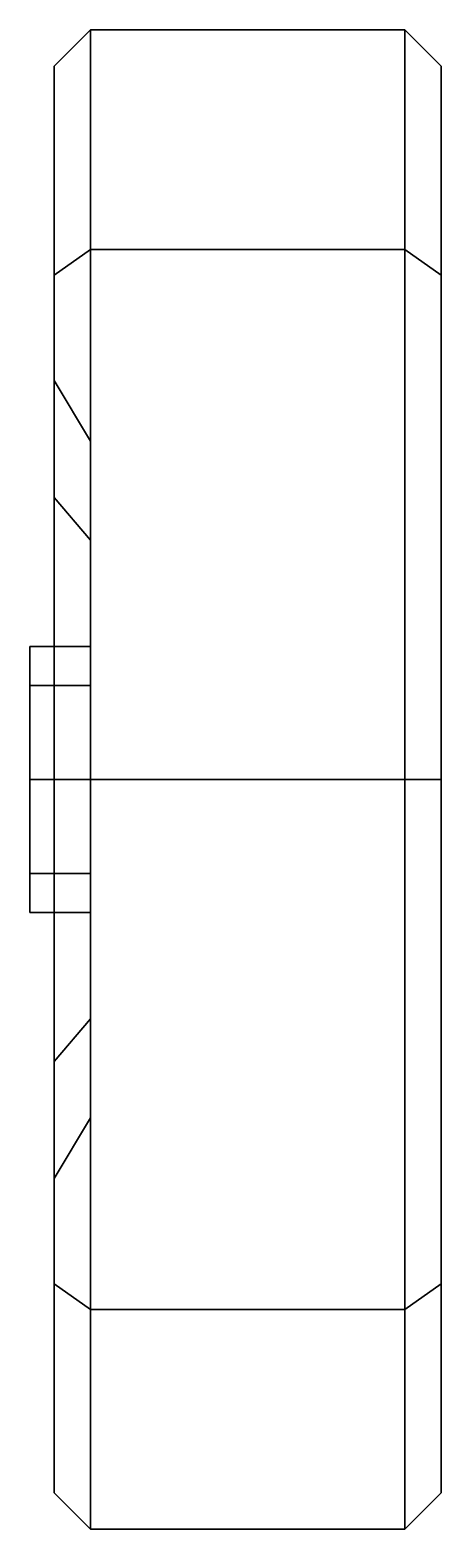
# Model space of a CAD drawing. Extents: x -0.99 to 0.99, y -0.62 to 0.62.
# Drawn here: x -0.99 to -0.65, y -0.62 to 0.62 of the extents above.
import ezdxf

# ---------------------------------------------------------------- set-up
doc = ezdxf.new("R2010")
doc.units = 0
doc.layers.add('WHEELS', color=2, linetype='CONTINUOUS')

msp = doc.modelspace()

# ---------------------------------------------------------------- linework, layer by layer
at = {"layer": 'WHEELS'}
for points in [[(-0.94, 0.4384, 0.4384), (-0.94, 0.62), (-0.97, 0.59), (-0.97, 0.4172, 0.4172)], [(-0.94, 0.62), (-0.94, 0.4384, -0.4384), (-0.97, 0.4172, -0.4172), (-0.97, 0.59)], [(-0.94, 0.62), (-0.94, 0.4384, 0.4384), (-0.68, 0.4384, 0.4384), (-0.68, 0.62)], [(-0.94, 0.4384, -0.4384), (-0.94, 0.62), (-0.68, 0.62), (-0.68, 0.4384, -0.4384)], [(-0.68, 0.62), (-0.68, 0.4384, 0.4384), (-0.65, 0.4172, 0.4172), (-0.65, 0.59)], [(-0.68, 0.4384, -0.4384), (-0.68, 0.62), (-0.65, 0.59), (-0.65, 0.4172, -0.4172)], [(-0.97, 0.4172, 0.4172), (-0.97, 0.59), (-0.97, 0.33), (-0.97, 0.2333, 0.2333)], [(-0.97, 0.59), (-0.97, 0.4172, -0.4172), (-0.97, 0.2333, -0.2333), (-0.97, 0.33)], [(-0.65, 0.4172, 0.4172), (-0.65, 0, 0.59), (-0.65, -0.4172, 0.4172), (-0.65, 0.59)], [(-0.65, 0.59), (-0.65, -0.4172, 0.4172), (-0.65, -0.59), (-0.65, 0.4172, -0.4172)], [(-0.94, 0.4384, -0.4384), (-0.94, 0, -0.62), (-0.97, 0, -0.59), (-0.97, 0.4172, -0.4172)], [(-0.94, 0, 0.62), (-0.94, 0.4384, 0.4384), (-0.97, 0.4172, 0.4172), (-0.97, 0, 0.59)], [(-0.94, 0, -0.62), (-0.94, 0.4384, -0.4384), (-0.68, 0.4384, -0.4384), (-0.68, 0, -0.62)], [(-0.94, 0.4384, 0.4384), (-0.94, 0, 0.62), (-0.68, 0, 0.62), (-0.68, 0.4384, 0.4384)], [(-0.68, 0, -0.62), (-0.68, 0.4384, -0.4384), (-0.65, 0.4172, -0.4172), (-0.65, 0, -0.59)], [(-0.68, 0.4384, 0.4384), (-0.68, 0, 0.62), (-0.65, 0, 0.59), (-0.65, 0.4172, 0.4172)], [(-0.97, 0.4172, -0.4172), (-0.97, 0, -0.59), (-0.97, 0, -0.33), (-0.97, 0.2333, -0.2333)], [(-0.97, 0, 0.59), (-0.97, 0.4172, 0.4172), (-0.97, 0.2333, 0.2333), (-0.97, 0, 0.33)], [(-0.65, 0.4172, -0.4172), (-0.65, -0.59), (-0.65, -0.4172, -0.4172), (-0.65, 0, -0.59)], [(-0.97, 0.2333, 0.2333), (-0.97, 0.33), (-0.94, 0.28), (-0.94, 0.198, 0.198)], [(-0.97, 0.33), (-0.97, 0.2333, -0.2333), (-0.94, 0.198, -0.198), (-0.94, 0.28)], [(-0.94, 0.11), (-0.94, 0.0778, 0.0778), (-0.94, 0.198, 0.198), (-0.94, 0.28)], [(-0.94, 0.0778, -0.0778), (-0.94, 0.11), (-0.94, 0.28), (-0.94, 0.198, -0.198)], [(-0.97, 0.2333, -0.2333), (-0.97, 0, -0.33), (-0.94, 0, -0.28), (-0.94, 0.198, -0.198)], [(-0.97, 0, 0.33), (-0.97, 0.2333, 0.2333), (-0.94, 0.198, 0.198), (-0.94, 0, 0.28)], [(-0.94, 0, -0.11), (-0.94, 0.0778, -0.0778), (-0.94, 0.198, -0.198), (-0.94, 0, -0.28)], [(-0.94, 0.0778, 0.0778), (-0.94, 0, 0.11), (-0.94, 0, 0.28), (-0.94, 0.198, 0.198)], [(-0.99, 0.11), (-0.99, 0.0778, 0.0778), (-0.94, 0.0778, 0.0778), (-0.94, 0.11)], [(-0.99, 0.11), (-0.99, -0.0778, -0.0778), (-0.99, -0.11), (-0.99, 0.0778, 0.0778)], [(-0.99, 0.0778, -0.0778), (-0.99, 0.11), (-0.94, 0.11), (-0.94, 0.0778, -0.0778)], [(-0.99, 0.0778, -0.0778), (-0.99, 0, -0.11), (-0.99, -0.0778, -0.0778), (-0.99, 0.11)], [(-0.99, 0.0778, 0.0778), (-0.99, -0.11), (-0.99, -0.0778, 0.0778), (-0.99, 0, 0.11)], [(-0.99, 0, -0.11), (-0.99, 0.0778, -0.0778), (-0.94, 0.0778, -0.0778), (-0.94, 0, -0.11)], [(-0.99, 0.0778, 0.0778), (-0.99, 0, 0.11), (-0.94, 0, 0.11), (-0.94, 0.0778, 0.0778)], [(-0.99, -0.0778, -0.0778), (-0.99, 0, -0.11), (-0.94, 0, -0.11), (-0.94, -0.0778, -0.0778)], [(-0.99, 0, 0.11), (-0.99, -0.0778, 0.0778), (-0.94, -0.0778, 0.0778), (-0.94, 0, 0.11)], [(-0.97, 0, -0.59), (-0.97, -0.4172, -0.4172), (-0.97, -0.2333, -0.2333), (-0.97, 0, -0.33)], [(-0.94, 0, -0.62), (-0.94, -0.4384, -0.4384), (-0.97, -0.4172, -0.4172), (-0.97, 0, -0.59)], [(-0.97, 0, -0.33), (-0.97, -0.2333, -0.2333), (-0.94, -0.198, -0.198), (-0.94, 0, -0.28)], [(-0.94, -0.4384, 0.4384), (-0.94, 0, 0.62), (-0.97, 0, 0.59), (-0.97, -0.4172, 0.4172)], [(-0.97, -0.4172, 0.4172), (-0.97, 0, 0.59), (-0.97, 0, 0.33), (-0.97, -0.2333, 0.2333)], [(-0.97, -0.2333, 0.2333), (-0.97, 0, 0.33), (-0.94, 0, 0.28), (-0.94, -0.198, 0.198)], [(-0.94, -0.4384, -0.4384), (-0.94, 0, -0.62), (-0.68, 0, -0.62), (-0.68, -0.4384, -0.4384)], [(-0.94, -0.0778, -0.0778), (-0.94, 0, -0.11), (-0.94, 0, -0.28), (-0.94, -0.198, -0.198)], [(-0.94, 0, 0.62), (-0.94, -0.4384, 0.4384), (-0.68, -0.4384, 0.4384), (-0.68, 0, 0.62)], [(-0.94, 0, 0.11), (-0.94, -0.0778, 0.0778), (-0.94, -0.198, 0.198), (-0.94, 0, 0.28)], [(-0.68, -0.4384, -0.4384), (-0.68, 0, -0.62), (-0.65, 0, -0.59), (-0.65, -0.4172, -0.4172)], [(-0.68, 0, 0.62), (-0.68, -0.4384, 0.4384), (-0.65, -0.4172, 0.4172), (-0.65, 0, 0.59)], [(-0.99, -0.0778, 0.0778), (-0.99, -0.11), (-0.94, -0.11), (-0.94, -0.0778, 0.0778)], [(-0.99, -0.11), (-0.99, -0.0778, -0.0778), (-0.94, -0.0778, -0.0778), (-0.94, -0.11)], [(-0.94, -0.0778, 0.0778), (-0.94, -0.11), (-0.94, -0.28), (-0.94, -0.198, 0.198)], [(-0.94, -0.11), (-0.94, -0.0778, -0.0778), (-0.94, -0.198, -0.198), (-0.94, -0.28)], [(-0.97, -0.33), (-0.97, -0.2333, 0.2333), (-0.94, -0.198, 0.198), (-0.94, -0.28)], [(-0.97, -0.2333, -0.2333), (-0.97, -0.33), (-0.94, -0.28), (-0.94, -0.198, -0.198)], [(-0.97, -0.59), (-0.97, -0.4172, 0.4172), (-0.97, -0.2333, 0.2333), (-0.97, -0.33)], [(-0.97, -0.4172, -0.4172), (-0.97, -0.59), (-0.97, -0.33), (-0.97, -0.2333, -0.2333)], [(-0.94, -0.62), (-0.94, -0.4384, 0.4384), (-0.97, -0.4172, 0.4172), (-0.97, -0.59)], [(-0.94, -0.4384, -0.4384), (-0.94, -0.62), (-0.97, -0.59), (-0.97, -0.4172, -0.4172)], [(-0.68, -0.4384, 0.4384), (-0.68, -0.62), (-0.65, -0.59), (-0.65, -0.4172, 0.4172)], [(-0.68, -0.62), (-0.68, -0.4384, -0.4384), (-0.65, -0.4172, -0.4172), (-0.65, -0.59)], [(-0.94, -0.4384, 0.4384), (-0.94, -0.62), (-0.68, -0.62), (-0.68, -0.4384, 0.4384)], [(-0.94, -0.62), (-0.94, -0.4384, -0.4384), (-0.68, -0.4384, -0.4384), (-0.68, -0.62)]]:
    msp.add_3dface(points, dxfattribs=at)

doc.saveas('drawing.dxf')
